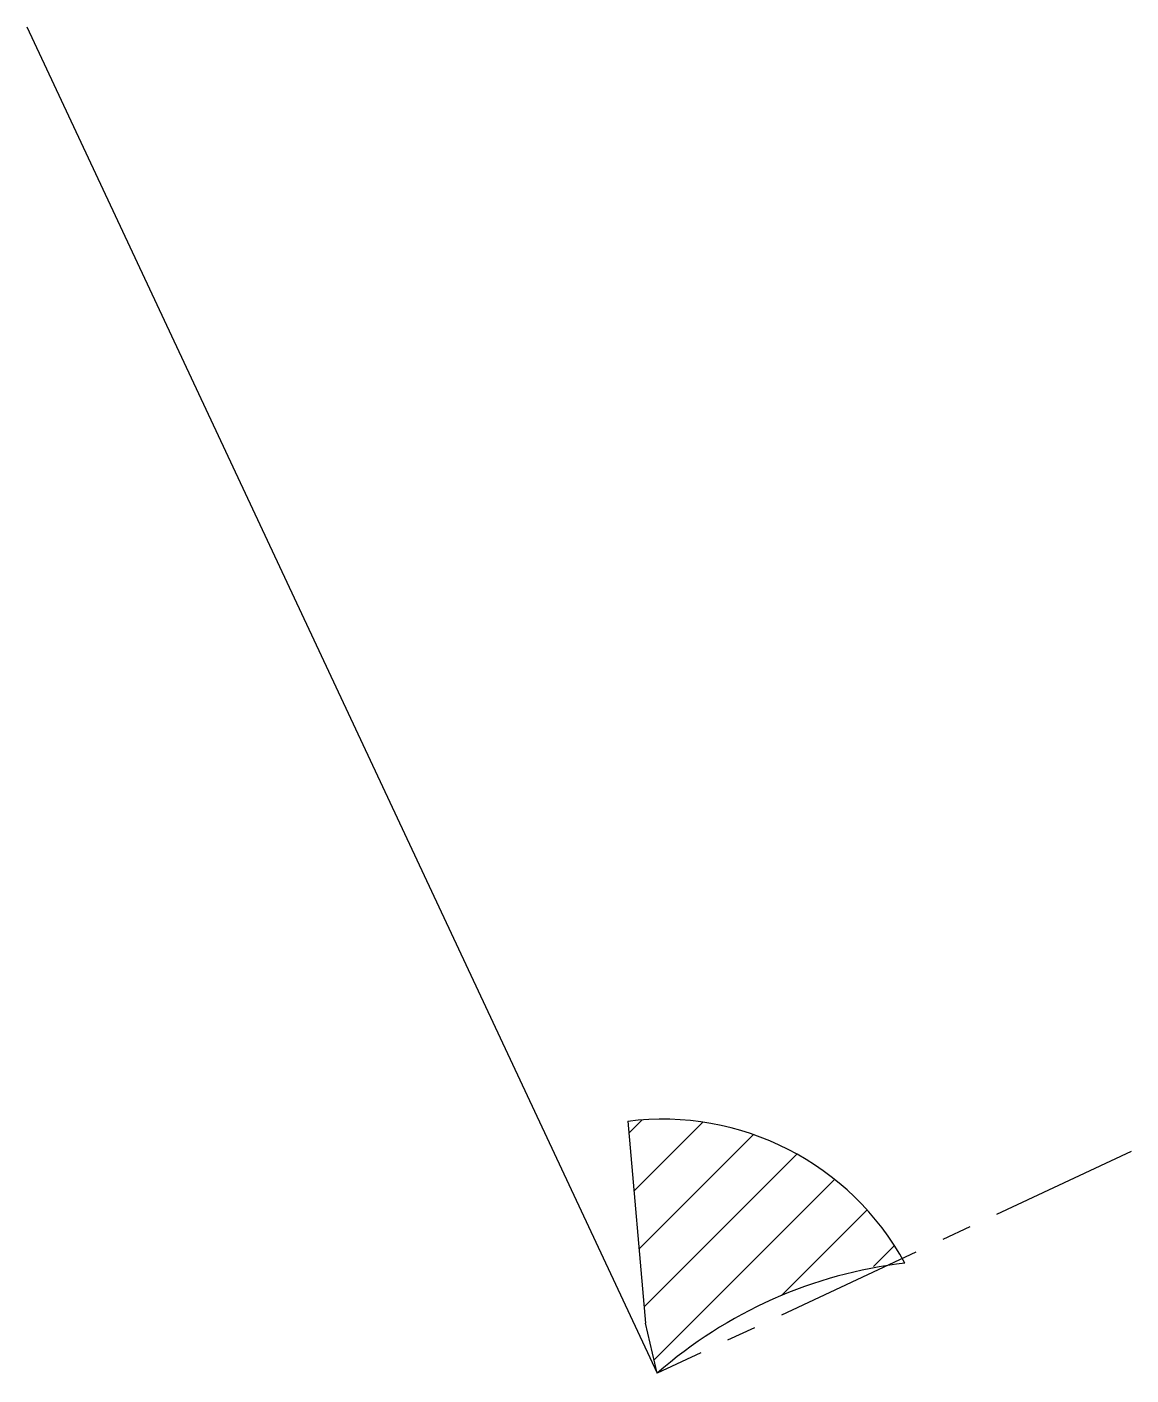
# Model space of a CAD drawing. Header units: millimetres. Extents: x -13.5 to 10.1, y 0 to 28.8.
import ezdxf

# ---------------------------------------------------------------- set-up
doc = ezdxf.new("R2010")
doc.units = ezdxf.units.MM
doc.linetypes.add('CENTER', pattern=[50.8, 31.75, -6.35, 6.35, -6.35])
doc.layers.add('保护层', color=7, linetype='Continuous')

msp = doc.modelspace()

# ---------------------------------------------------------------- hatches: boundary and pattern name
at = {"layer": '保护层'}
h = msp.add_hatch(dxfattribs=at)
h.set_pattern_fill('ANSI31', color=4, scale=0.3)
h.set_pattern_definition([(45, (-37.8337, -123.6899), (-0.673519, 0.673519), [])])
h.paths.add_polyline_path([(-0.249, 1.069), (0, 0), (0.452, -0.039, -0.20377), (5.295, 2.352, 0.308891), (-0.633, 5.387)])

# ---------------------------------------------------------------- linework, layer by layer
at = {"layer": '保护层', "color": 4}
msp.add_line((-13.479, 28.788), (0, 0), dxfattribs=at)
at = {"layer": '保护层', "linetype": 'Continuous'}
for p in [(-0.633, 5.387), (0, 0)]:
    msp.add_line(p, (-0.249, 1.069), dxfattribs=at)
at = {"layer": '保护层', "color": 4, "linetype": 'CENTER', "ltscale": 0.1}
msp.add_line((10.131, 4.743), (0, 0), dxfattribs=at)
at = {"layer": '保护层', "linetype": 'Continuous'}
for centre, radius, start, end in [((0.109, -0.473), 5.906, 28.575, 97.2159), ((6.413, -7.3), 9.717, 96.604, 131.2972)]:
    msp.add_arc(centre, radius, start, end, dxfattribs=at)

doc.saveas('drawing.dxf')
